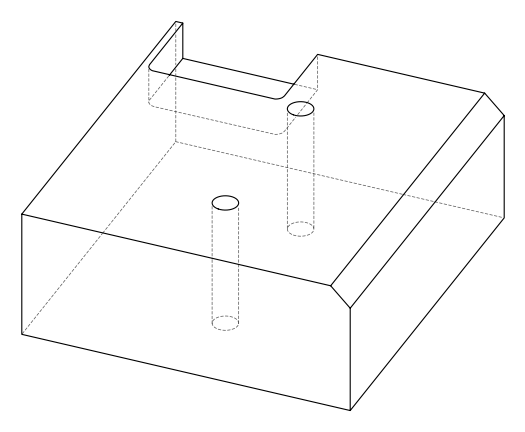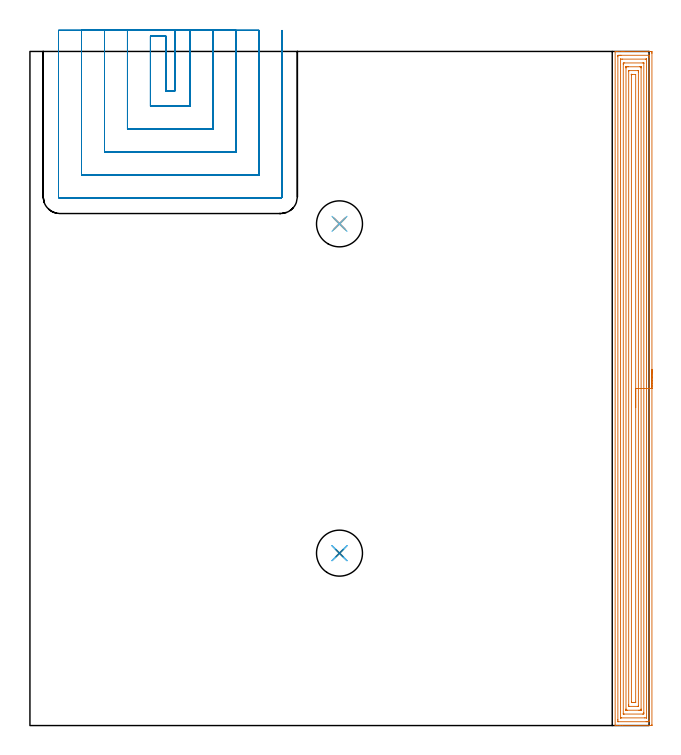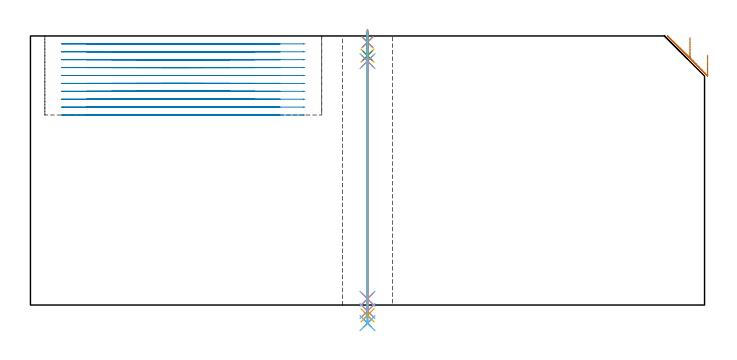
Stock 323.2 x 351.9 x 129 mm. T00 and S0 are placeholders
(PLAN: 12 operations, 10 tool changes, 56.3 min)
(1 AREA_MILL | FG_CHAMFER_SURFACE | UGT0205_001 | 20.06 min | 64867 mm3)
(2 MILL_SLOT | SLOT_PARTIAL_RECTANGULAR | NXT0201_012 | Follow Part, ap 4, ae 75% | 32.62 min | 424242 mm3)
(3 SPOT_DRILL | STEP1HOLE | NXT0321_9005460120000 | 0.05 min | 197 mm3)
(4 SPOT_DRILL_1 | STEP1HOLE_1 | NXT0321_9005460120000 | 0.05 min | 173 mm3)
(5 DRILL_BLIND_HOLE_INTO_CENTER | STEP1HOLE | UGT0301_185 | 0.05 min | 186 mm3)
(6 GUN_DRILL_THROUGH_HOLE | STEP1HOLE | UGT0307_002 | 0.59 min | 3394 mm3)
(7 SPADE_DRILL_TO_ENLARGE_THROUGH_HOLE | STEP1HOLE | UGT0306_006 | 0.55 min | 20559 mm3)
(8 DRILL_TO_ENLARGE_THROUGH_HOLE | STEP1HOLE | UGT0301_057 | 0.56 min | 34005 mm3)
(9 DRILL_BLIND_HOLE_INTO_CENTER_1 | STEP1HOLE_1 | UGT0301_185 | 0.05 min | 168 mm3)
(10 GUN_DRILL_THROUGH_HOLE_1 | STEP1HOLE_1 | UGT0307_002 | 0.59 min | 3404 mm3)
(11 SPADE_DRILL_TO_ENLARGE_THROUGH_HOLE_1 | STEP1HOLE_1 | UGT0306_006 | 0.55 min | 20540 mm3)
(12 DRILL_TO_ENLARGE_THROUGH_HOLE_1 | STEP1HOLE_1 | UGT0301_057 | 0.56 min | 34027 mm3)
(TOOL UGT0205_001 | Chamfer Mill 20 x 3 x 45 deg. | D20 FL50 Z2)
(TOOL NXT0201_012 | ENDMILL 16mm [2P460-1600-NA 1630] | D16 FL38 Z6)
(TOOL NXT0321_9005460120000 | NC Spot Drill, 142deg, 12mm, Carbide, Uncoated | D12 PA142 FL30 Z2)
(TOOL UGT0301_185 | Twist Drill 6.3 mm | D6.3 PA118 FL61 Z2)
(TOOL UGT0307_002 | Gun Drill 6 mm | D6 PA130 FL24 Z1)
(TOOL UGT0306_006 | Spade Drill 15.5mm | D15.5 PA132 FL10 Z2)
(TOOL UGT0301_057 | Twist Drill 24 mm | D24 PA118 FL160 Z2)
(OP 1 AREA_MILL)
G17 G21 G94 G90
T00 M6
G54
G17 G0 G90 X324.7 Y185.95 S1061 M3
G43 Z139. H0
Z119.8
G94 G1 Y185.912 Z118.928 F250.
Y185.798 Z118.064
Y185.609 Z117.212
Y185.347 Z116.38
Y185.013 Z115.574
Y184.61 Z114.8
Y184.142 Z114.064
Y183.61 Z113.372
Y183.021 Z112.729
Y182.378 Z112.14
Y181.686 Z111.608
Y180.95 Z111.14
Y180.176 Z110.737
Y179.37 Z110.403
Y178.538 Z110.141
Y177.686 Z109.952
Y176.822 Z109.838
Y175.95 Z109.8
Y0.604
X324.695 Y0.103 Z109.803
X324.691 Y0.01 Z109.806
X324.593 Y0. Z109.904
X309.399 Z125.096
X307.955 Z126.542
X306.768 Z127.727
X305.776 Z128.723
X305.637 Y0.001 Z128.855
X305.573 Y0.004 Z128.918
X305.503 Y0.01 Z128.988
X305.5 Y0.158 Z129.
Y351.742
X305.502 Y351.89 Z128.988
X305.636 Y351.897 Z128.857
X305.776 Y351.9 Z128.723
X306.147 Z128.352
X306.768 Z127.727
X308.832 Z125.665
X309.399 Z125.096
X309.993 Z124.503
X323.716 Z110.781
X324.31 Y351.895 Z110.188
X324.692 Y351.89 Z109.805
X324.696 Y351.689 Z109.802
X324.699 Y351.296 Z109.801
X324.7 Y350.899 Z109.8
Y175.95
X323.286 Z111.214
X323.285 Y2.539 Z111.215
X323.284 Y2.389 Z111.216
X323.279 Y2.027 Z111.221
X322.929 Y2.008 Z111.571
X322.555 Y2.003 Z111.945
X322.06 Y2. Z112.44
X321.678 Z112.822
X307.149 Z127.351
X306.981 Y2.003 Z127.519
X306.953 Y2.005 Z127.547
X306.928 Y2.009 Z127.572
X306.921 Y2.043 Z127.579
X306.917 Y2.237 Z127.583
X306.915 Y2.389 Z127.585
X306.914 Y3.132 Z127.586
X306.915 Y349.361 Z127.585
X306.916 Y349.511 Z127.584
X306.921 Y349.873 Z127.579
X307.271 Y349.892 Z127.229
X307.645 Y349.897 Z126.855
X308.14 Y349.9 Z126.36
X308.522 Z125.978
X323.051 Z111.449
X323.219 Y349.897 Z111.281
X323.247 Y349.895 Z111.253
X323.272 Y349.891 Z111.228
X323.279 Y349.858 Z111.221
X323.284 Y349.663 Z111.216
X323.285 Y349.511 Z111.215
X323.286 Y348.768 Z111.214
Y175.95
X321.872 Z112.628
X321.871 Y4.173 Z112.629
X321.869 Y4.075 Z112.631
X321.867 Y4.027 Z112.633
X321.865 Y4.011 Z112.635
X321.843 Y4.006 Z112.657
X321.678 Y4.003 Z112.822
X320.971 Y4. Z113.529
X308.692 Z125.808
X308.522 Y4.003 Z125.978
X308.352 Y4.008 Z126.148
X308.335 Y4.01 Z126.165
X308.333 Y4.022 Z126.167
X308.33 Y4.055 Z126.17
X308.329 Y4.108 Z126.171
Y4.173
Y347.727
X308.33 Y347.825 Z126.17
X308.333 Y347.873 Z126.167
X308.335 Y347.889 Z126.165
X308.357 Y347.895 Z126.143
X308.522 Y347.897 Z125.978
X309.229 Y347.9 Z125.271
X321.508 Z112.992
X321.678 Y347.897 Z112.822
X321.848 Y347.892 Z112.652
X321.865 Y347.89 Z112.635
X321.867 Y347.878 Z112.633
X321.87 Y347.845 Z112.63
X321.871 Y347.792 Z112.629
X321.872 Y347.727 Z112.628
Y175.95
X320.457 Z114.043
X320.456 Y6.85 Z114.044
X320.453 Y6.312 Z114.047
X320.45 Y6.128 Z114.05
X320.44 Y6.01 Z114.06
X319.883 Y6. Z114.617
X310.235 Z124.265
X309.859 Y6.004 Z124.641
X309.766 Y6.008 Z124.734
X309.749 Y6.011 Z124.751
X309.747 Y6.024 Z124.753
X309.745 Y6.056 Z124.755
X309.743 Y6.128 Z124.757
X309.744 Y345.05 Z124.756
X309.747 Y345.588 Z124.754
X309.75 Y345.772 Z124.75
X309.76 Y345.89 Z124.74
X310.317 Y345.9 Z124.183
X319.965 Z114.535
X320.341 Y345.896 Z114.159
X320.434 Y345.892 Z114.066
X320.451 Y345.889 Z114.049
X320.453 Y345.876 Z114.047
X320.456 Y345.844 Z114.044
X320.457 Y345.772 Z114.043
Y175.95
X319.043 Z115.457
Y8.639
X319.042 Y8.191 Z115.458
X319.039 Y8.08 Z115.461
X319.036 Y8.027 Z115.464
X319.033 Y8.01 Z115.467
X319.002 Y8.008 Z115.498
X318.792 Y8.002 Z115.708
X318.17 Y8. Z116.33
X317.917 Z116.583
X311.777 Z122.723
X311.294 Y8.004 Z123.206
X311.184 Y8.008 Z123.316
X311.165 Y8.01 Z123.335
X311.163 Y8.027 Z123.337
X311.16 Y8.08 Z123.34
X311.158 Y8.19 Z123.342
X311.157 Y8.631 Z123.343
Y343.261
X311.158 Y343.709 Z123.342
X311.161 Y343.82 Z123.339
X311.164 Y343.873 Z123.336
X311.167 Y343.89 Z123.333
X311.198 Y343.892 Z123.302
X311.408 Y343.898 Z123.092
X312.03 Y343.9 Z122.47
X312.283 Z122.217
X318.423 Z116.077
X318.906 Y343.896 Z115.594
X319.016 Y343.892 Z115.484
X319.035 Y343.89 Z115.465
X319.037 Y343.873 Z115.463
X319.04 Y343.82 Z115.46
X319.042 Y343.71 Z115.458
X319.043 Y343.269 Z115.457
Y175.95
X317.629 Z116.871
X317.628 Y10.42 Z116.872
X317.627 Y10.08 Z116.873
X317.624 Y10.03 Z116.876
X317.622 Y10.01 Z116.878
X317.602 Y10.008 Z116.898
X317.499 Y10.004 Z117.001
X317.293 Y10.001 Z117.207
X312.907 Y10. Z121.593
X312.77 Y10.001 Z121.73
X312.66 Y10.005 Z121.84
X312.588 Y10.01 Z121.912
X312.578 Y10.015 Z121.922
X312.575 Y10.033 Z121.925
X312.573 Y10.078 Z121.927
X312.572 Y10.42 Z121.928
X312.571 Y10.762 Z121.929
X312.572 Y341.48 Z121.928
X312.573 Y341.82 Z121.927
X312.576 Y341.87 Z121.924
X312.578 Y341.89 Z121.922
X312.598 Y341.892 Z121.902
X312.701 Y341.896 Z121.799
X312.907 Y341.899 Z121.593
X317.293 Y341.9 Z117.207
X317.43 Y341.899 Z117.07
X317.54 Y341.895 Z116.96
X317.612 Y341.89 Z116.888
X317.623 Y341.885 Z116.877
X317.625 Y341.867 Z116.875
X317.627 Y341.822 Z116.873
X317.629 Y341.48 Z116.871
Y341.138
Y175.95
X316.215 Z118.285
X316.214 Y12.204 Z118.286
X316.213 Y12.033 Z118.287
X316.211 Y12.013 Z118.289
X316.21 Y12.01 Z118.29
X316.181 Y12.006 Z118.319
X316.074 Y12.002 Z118.426
X315.539 Y12. Z118.961
X314.862 Z119.638
X314.661 Y12.001 Z119.839
X314.461 Y12.003 Z120.039
X314.059 Y12.01 Z120.441
X313.992 Y12.021 Z120.508
X313.99 Y12.047 Z120.51
X313.987 Y12.106 Z120.513
X313.986 Y12.204 Z120.514
Y339.696
X313.987 Y339.867 Z120.513
X313.989 Y339.887 Z120.511
X313.99 Y339.89 Z120.51
X314.019 Y339.894 Z120.481
X314.126 Y339.898 Z120.374
X314.26 Y339.9 Z120.24
X314.461 Z120.039
X316.215 Z118.285
Y175.95
Y175.078 Z118.323
Y174.214 Z118.437
Y173.362 Z118.626
Y172.53 Z118.888
Y171.724 Z119.222
Y170.95 Z119.625
Y170.214 Z120.094
Y169.522 Z120.625
Y168.879 Z121.214
Y168.29 Z121.857
Y167.758 Z122.55
Y167.29 Z123.285
Y166.887 Z124.059
Y166.553 Z124.865
Y166.291 Z125.697
Y166.102 Z126.549
Y165.988 Z127.414
Y165.95 Z128.285
G0 Z139.
M5
M2
(OP 2 MILL_SLOT)
G17 G21 G94 G90
T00 M6
G54
G17 G0 G90 X75.6 Y362.9 S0 M3
G43 Z139. H1
Z125.21
G94 G1 Y359.9 F250.
Y331.3 F500.
X70.9
Y359.9
X62.9
Y323.3
X83.6
Y359.9
Y362.9 F250.
X50.9
Y359.9
Y311.3 F500.
X95.6
Y359.9
Y362.9 F250.
X38.9
Y359.9
Y299.3 F500.
X107.6
Y359.9
Y362.9 F250.
X26.9
Y359.9
Y287.3 F500.
X119.6
Y359.9
Y362.9 F250.
X14.9
Y359.9
Y276.1 F500.
G3 X15.7 Y275.3 R0.8
G1 X130.8
G3 X131.6 Y276.1 R0.8
G1 Y359.9
Y362.9 F250.
G0 X75.6 Z121.42
G1 Y359.9
Y331.3 F500.
X70.9
Y359.9
X62.9
Y323.3
X83.6
Y359.9
Y362.9 F250.
X50.9
Y359.9
Y311.3 F500.
X95.6
Y359.9
Y362.9 F250.
X38.9
Y359.9
Y299.3 F500.
X107.6
Y359.9
Y362.9 F250.
X26.9
Y359.9
Y287.3 F500.
X119.6
Y359.9
Y362.9 F250.
X14.9
Y359.9
Y276.1 F500.
G3 X15.7 Y275.3 R0.8
G1 X130.8
G3 X131.6 Y276.1 R0.8
G1 Y359.9
Y362.9 F250.
G0 X75.6 Z117.63
G1 Y359.9
Y331.3 F500.
X70.9
Y359.9
X62.9
Y323.3
X83.6
Y359.9
Y362.9 F250.
X50.9
Y359.9
Y311.3 F500.
X95.6
Y359.9
Y362.9 F250.
X38.9
Y359.9
Y299.3 F500.
X107.6
Y359.9
Y362.9 F250.
X26.9
Y359.9
Y287.3 F500.
X119.6
Y359.9
Y362.9 F250.
X14.9
Y359.9
Y276.1 F500.
G3 X15.7 Y275.3 R0.8
G1 X130.8
G3 X131.6 Y276.1 R0.8
G1 Y359.9
Y362.9 F250.
G0 X75.6 Z113.84
G1 Y359.9
Y331.3 F500.
X70.9
Y359.9
X62.9
Y323.3
X83.6
Y359.9
Y362.9 F250.
X50.9
Y359.9
Y311.3 F500.
X95.6
Y359.9
Y362.9 F250.
X38.9
Y359.9
Y299.3 F500.
X107.6
Y359.9
Y362.9 F250.
X26.9
Y359.9
Y287.3 F500.
X119.6
Y359.9
Y362.9 F250.
X14.9
Y359.9
Y276.1 F500.
G3 X15.7 Y275.3 R0.8
G1 X130.8
G3 X131.6 Y276.1 R0.8
G1 Y359.9
Y362.9 F250.
G0 X75.6 Z110.05
G1 Y359.9
Y331.3 F500.
X70.9
Y359.9
X62.9
Y323.3
X83.6
Y359.9
Y362.9 F250.
X50.9
Y359.9
Y311.3 F500.
X95.6
Y359.9
Y362.9 F250.
X38.9
Y359.9
Y299.3 F500.
X107.6
Y359.9
Y362.9 F250.
X26.9
Y359.9
Y287.3 F500.
X119.6
Y359.9
Y362.9 F250.
X14.9
Y359.9
Y276.1 F500.
G3 X15.7 Y275.3 R0.8
G1 X130.8
G3 X131.6 Y276.1 R0.8
G1 Y359.9
Y362.9 F250.
G0 X75.6 Z106.26
G1 Y359.9
Y331.3 F500.
X70.9
Y359.9
X62.9
Y323.3
X83.6
Y359.9
Y362.9 F250.
X50.9
Y359.9
Y311.3 F500.
X95.6
Y359.9
Y362.9 F250.
X38.9
Y359.9
Y299.3 F500.
X107.6
Y359.9
Y362.9 F250.
X26.9
Y359.9
Y287.3 F500.
X119.6
Y359.9
Y362.9 F250.
X14.9
Y359.9
Y276.1 F500.
G3 X15.7 Y275.3 R0.8
G1 X130.8
G3 X131.6 Y276.1 R0.8
G1 Y359.9
Y362.9 F250.
G0 X75.6 Z102.47
G1 Y359.9
Y331.3 F500.
X70.9
Y359.9
X62.9
Y323.3
X83.6
Y359.9
Y362.9 F250.
X50.9
Y359.9
Y311.3 F500.
X95.6
Y359.9
Y362.9 F250.
X38.9
Y359.9
Y299.3 F500.
X107.6
Y359.9
Y362.9 F250.
X26.9
Y359.9
Y287.3 F500.
X119.6
Y359.9
Y362.9 F250.
X14.9
Y359.9
Y276.1 F500.
G3 X15.7 Y275.3 R0.8
G1 X130.8
G3 X131.6 Y276.1 R0.8
G1 Y359.9
Y362.9 F250.
G0 X75.6 Z98.68
G1 Y359.9
Y331.3 F500.
X70.9
Y359.9
X62.9
Y323.3
X83.6
Y359.9
Y362.9 F250.
X50.9
Y359.9
Y311.3 F500.
X95.6
Y359.9
Y362.9 F250.
X38.9
Y359.9
Y299.3 F500.
X107.6
Y359.9
Y362.9 F250.
X26.9
Y359.9
Y287.3 F500.
X119.6
Y359.9
Y362.9 F250.
X14.9
Y359.9
Y276.1 F500.
G3 X15.7 Y275.3 R0.8
G1 X130.8
G3 X131.6 Y276.1 R0.8
G1 Y359.9
Y362.9 F250.
G0 X75.6 Z94.89
G1 Y359.9
Y331.3 F500.
X70.9
Y359.9
X62.9
Y323.3
X83.6
Y359.9
Y362.9 F250.
X50.9
Y359.9
Y311.3 F500.
X95.6
Y359.9
Y362.9 F250.
X38.9
Y359.9
Y299.3 F500.
X107.6
Y359.9
Y362.9 F250.
X26.9
Y359.9
Y287.3 F500.
X119.6
Y359.9
Y362.9 F250.
X14.9
Y359.9
Y276.1 F500.
G3 X15.7 Y275.3 R0.8
G1 X130.8
G3 X131.6 Y276.1 R0.8
G1 Y359.9
Y362.9 F250.
G0 X75.6 Z91.1
G1 Y359.9
Y331.3 F500.
X70.9
Y359.9
X62.9
Y323.3
X83.6
Y359.9
Y362.9 F250.
X50.9
Y359.9
Y311.3 F500.
X95.6
Y359.9
Y362.9 F250.
X38.9
Y359.9
Y299.3 F500.
X107.6
Y359.9
Y362.9 F250.
X26.9
Y359.9
Y287.3 F500.
X119.6
Y359.9
Y362.9 F250.
X14.9
Y359.9
Y276.1 F500.
G3 X15.7 Y275.3 R0.8
G1 X130.8
G3 X131.6 Y276.1 R0.8
G1 Y359.9
Y362.9 F250.
G0 Z139.
M5
M2
(OP 3 SPOT_DRILL)
G17 G21 G94 G90
T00 M6
G54
G17 G0 G90 X161.6 Y90. S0 M3
G43 Z139. H0
G94 G81 G98 Z126. F250. R132.
G80
M5
M2
(OP 4 SPOT_DRILL_1)
G17 G21 G94 G90
T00 M6
G54
G17 G0 G90 X161.6 Y261.9 S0 M3
G43 Z139. H0
G94 G81 G98 Z126. F250. R132.
G80
M5
M2
(OP 5 DRILL_BLIND_HOLE_INTO_CENTER)
G17 G21 G94 G90
T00 M6
G54
G17 G0 G90 X161.6 Y90. S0 M3
G43 Z139. H0
G94 G81 G98 Z119.55 F250. R131.
G80
M5
M2
(OP 6 GUN_DRILL_THROUGH_HOLE)
G17 G21 G94 G90
T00 M6
G54
G17 G0 G90 X161.6 Y90. M8
G43 Z139. H0
Z127.113
S716 M3
G94 G1 Z116.954 F125. M26
G4 X.084
Z3. F250.
G4 X.084
Z-2.899 F125.
G4 X.084
M5
M9
G0 Z127.113
Z139.
M2
(OP 7 SPADE_DRILL_TO_ENLARGE_THROUGH_HOLE)
G17 G21 G94 G90
T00 M6
G54
G17 G0 G90 X161.6 Y90. S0 M3
G43 Z139. H0
G94 G73 G98 Z-4.951 F250. Q14.883 R131.
G80
M5
M2
(OP 8 DRILL_TO_ENLARGE_THROUGH_HOLE)
G17 G21 G94 G90
T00 M6
G54
G17 G0 G90 X161.6 Y90. S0 M3
G43 Z139. H0
G94 G73 G98 Z-8.71 F250. Q22.952 R131.
G80
M5
M2
(OP 9 DRILL_BLIND_HOLE_INTO_CENTER_1)
G17 G21 G94 G90
T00 M6
G54
G17 G0 G90 X161.6 Y261.9 S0 M3
G43 Z139. H0
G94 G81 G98 Z119.55 F250. R131.
G80
M5
M2
(OP 10 GUN_DRILL_THROUGH_HOLE_1)
G17 G21 G94 G90
T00 M6
G54
G17 G0 G90 X161.6 Y261.9 M8
G43 Z139. H0
Z127.113
S716 M3
G94 G1 Z116.954 F125. M26
G4 X.084
Z3. F250.
G4 X.084
Z-2.899 F125.
G4 X.084
M5
M9
G0 Z127.113
Z139.
M2
(OP 11 SPADE_DRILL_TO_ENLARGE_THROUGH_HOLE_1)
G17 G21 G94 G90
T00 M6
G54
G17 G0 G90 X161.6 Y261.9 S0 M3
G43 Z139. H0
G94 G73 G98 Z-4.951 F250. Q14.883 R131.
G80
M5
M2
(OP 12 DRILL_TO_ENLARGE_THROUGH_HOLE_1)
G17 G21 G94 G90
T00 M6
G54
G17 G0 G90 X161.6 Y261.9 S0 M3
G43 Z139. H0
G94 G73 G98 Z-8.71 F250. Q22.952 R131.
G80
M5
M2
